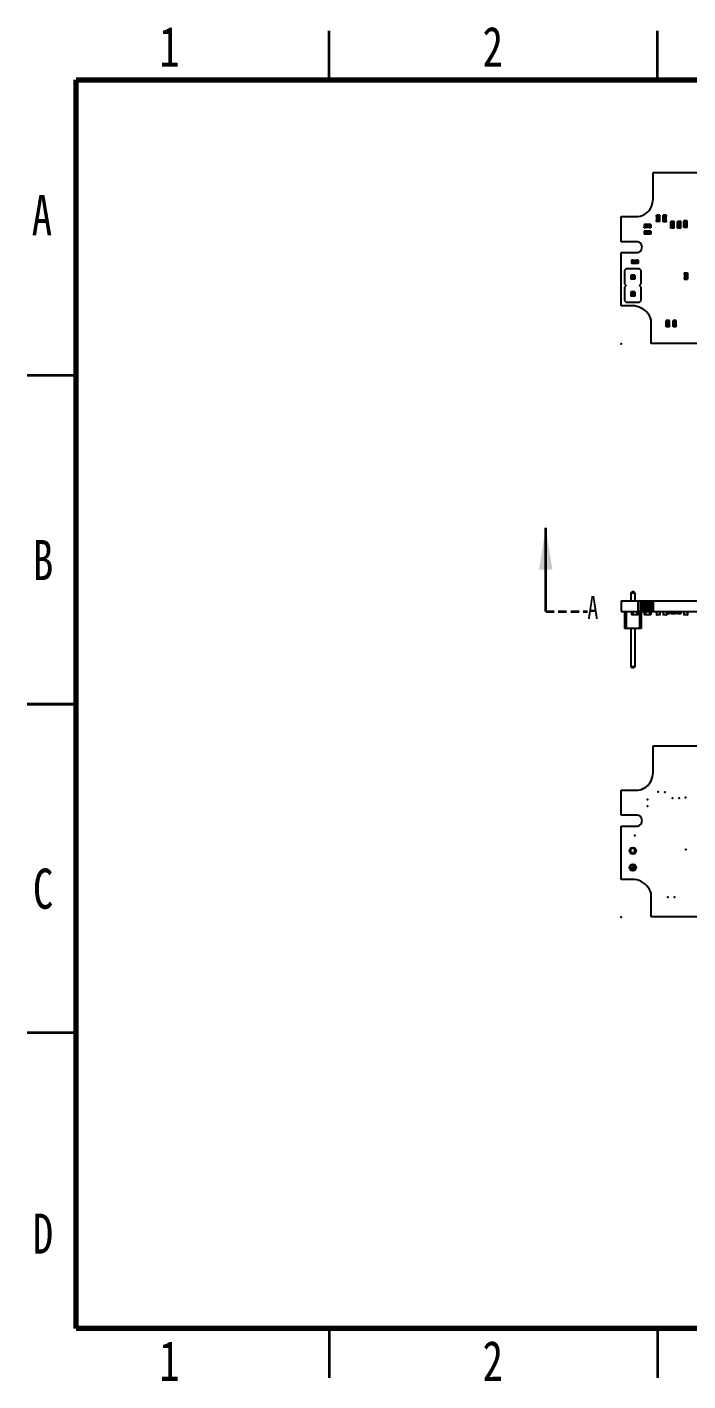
# Model space of a CAD drawing. Header units: millimetres. Extents: x 2 to 294, y 2 to 208.
# Drawn here: x 2.5 to 103.2, y 2 to 208 of the extents above; entities that cross this region are included whole.
import ezdxf

# ---------------------------------------------------------------- set-up
doc = ezdxf.new("R2010")
doc.units = ezdxf.units.MM
doc.header["$PDSIZE"] = -1
doc.linetypes.add('HIDDEN', pattern=[1.905, 1.27, -0.635])
doc.layers.add('10', color=7, linetype='Continuous')
doc.styles.add('SLDTEXTSTYLE0', font='TXT', dxfattribs={"width": 0.75})
doc.styles.add('SLDTEXTSTYLE4', font='TXT', dxfattribs={"width": 0.7})

msp = doc.modelspace()

# ---------------------------------------------------------------- hatches: boundary and pattern name
at = {"layer": '10', "linetype": 'Continuous', "lineweight": 18}
h = msp.add_hatch(dxfattribs=at)
h.set_pattern_fill('ANSI31', color=256, style=0)
h.paths.add_polyline_path([(94.44, 82.38), (95.08, 82.38), (95.08, 83.02), (94.44, 83.02)], flags=0)
h = msp.add_hatch(dxfattribs=at)
h.set_pattern_fill('ANSI31', color=256, style=0)
h.paths.add_polyline_path([(94.44, 79.84), (95.08, 79.84), (95.08, 80.48), (94.44, 80.48)], flags=0)

# ---------------------------------------------------------------- linework, layer by layer
at = {"color": 7, "linetype": 'Continuous', "lineweight": 35}
for p, q in [((48.5, 200), (48.5, 207.5)), ((98.5, 200), (98.5, 207.5)), ((10, 155), (2.5, 155)), ((81.5, 119.13), (81.5, 131.83)), ((2.5, 105), (10, 105)), ((10, 105), (2.5, 105)), ((10, 55), (2.5, 55)), ((48.5, 10), (48.5, 2.5)), ((98.5, 10), (98.5, 2.5))]:
    msp.add_line(p, q, dxfattribs=at)
at = {"color": 7, "linetype": 'Continuous', "lineweight": 70}
for p, q in [((10, 10), (10, 200)), ((10, 200), (287, 200)), ((287, 10), (10, 10))]:
    msp.add_line(p, q, dxfattribs=at)
at = {"color": 7, "linetype": 'Continuous', "lineweight": 25}
for p, q in [((97.84, 185.93), (118.03, 185.93)), ((97.84, 181.86), (97.84, 185.93)), ((97.77, 181.23), (97.82, 181.54)), ((97.82, 181.54), (97.84, 181.86)), ((95.55, 179.2), (95.86, 179.26)), ((95.86, 179.26), (96.17, 179.36)), ((96.17, 179.36), (96.46, 179.49)), ((96.46, 179.49), (96.73, 179.66)), ((96.73, 179.66), (96.98, 179.86)), ((96.98, 179.86), (97.2, 180.09)), ((97.2, 180.09), (97.4, 180.35)), ((97.4, 180.35), (97.56, 180.62)), ((97.56, 180.62), (97.68, 180.92)), ((97.68, 180.92), (97.77, 181.23)), ((98.39, 179.24), (98.39, 179.44)), ((98.39, 179.44), (98.41, 179.44)), ((98.41, 179.24), (98.41, 179.44)), ((98.87, 179.44), (98.41, 179.44)), ((98.87, 179.24), (98.87, 179.44)), ((98.89, 179.44), (98.87, 179.44)), ((98.89, 179.24), (98.89, 179.44)), ((99.39, 179.21), (99.39, 179.41)), ((99.39, 179.41), (99.41, 179.41)), ((99.41, 179.21), (99.41, 179.41)), ((99.87, 179.41), (99.41, 179.41)), ((99.87, 179.21), (99.87, 179.41)), ((99.89, 179.41), (99.87, 179.41)), ((99.89, 179.21), (99.89, 179.41)), ((93.01, 175.39), (93.01, 179.2)), ((93.01, 179.2), (95.55, 179.2)), ((96.71, 178.01), (96.51, 178.01)), ((96.51, 178.01), (96.51, 177.99)), ((96.71, 177.99), (96.51, 177.99)), ((96.51, 177.99), (96.51, 177.53)), ((96.71, 177.53), (96.51, 177.53)), ((96.51, 177.51), (96.51, 177.53)), ((96.71, 177.51), (96.51, 177.51)), ((96.71, 178.01), (96.71, 177.99)), ((96.71, 177.99), (96.71, 177.53)), ((97.31, 177.99), (96.71, 177.99)), ((97.31, 177.97), (96.71, 177.97)), ((97.31, 177.55), (96.71, 177.55)), ((96.71, 177.51), (96.71, 177.53)), ((97.31, 177.53), (96.71, 177.53)), ((97.31, 178.01), (97.31, 177.99)), ((97.51, 178.01), (97.31, 178.01)), ((97.51, 177.99), (97.31, 177.99)), ((97.31, 177.99), (97.31, 177.53)), ((97.51, 177.53), (97.31, 177.53)), ((97.31, 177.51), (97.31, 177.53)), ((97.51, 177.51), (97.31, 177.51)), ((97.51, 178.01), (97.51, 177.99)), ((97.51, 177.99), (97.51, 177.53)), ((97.51, 177.51), (97.51, 177.53)), ((98.39, 179.24), (98.41, 179.24)), ((98.39, 178.44), (98.39, 178.64)), ((98.39, 178.64), (98.41, 178.64)), ((98.39, 178.44), (98.41, 178.44)), ((98.87, 179.24), (98.41, 179.24)), ((98.41, 178.64), (98.41, 179.24)), ((98.41, 178.44), (98.41, 178.64)), ((98.87, 178.64), (98.41, 178.64)), ((98.87, 178.44), (98.41, 178.44)), ((98.43, 178.64), (98.43, 179.24)), ((98.85, 178.64), (98.85, 179.24)), ((98.89, 179.24), (98.87, 179.24)), ((98.87, 178.64), (98.87, 179.24)), ((98.87, 178.44), (98.87, 178.64)), ((98.89, 178.64), (98.87, 178.64)), ((98.89, 178.44), (98.87, 178.44)), ((98.89, 178.44), (98.89, 178.64)), ((99.39, 179.21), (99.41, 179.21)), ((99.39, 178.41), (99.39, 178.61)), ((99.39, 178.61), (99.41, 178.61)), ((99.39, 178.41), (99.41, 178.41)), ((99.87, 179.21), (99.41, 179.21)), ((99.41, 178.61), (99.41, 179.21)), ((99.41, 178.41), (99.41, 178.61)), ((99.87, 178.61), (99.41, 178.61)), ((99.87, 178.41), (99.41, 178.41)), ((99.43, 178.61), (99.43, 179.21)), ((99.85, 178.61), (99.85, 179.21)), ((99.89, 179.21), (99.87, 179.21)), ((99.87, 178.61), (99.87, 179.21)), ((99.87, 178.41), (99.87, 178.61)), ((99.89, 178.61), (99.87, 178.61)), ((99.89, 178.41), (99.87, 178.41)), ((99.89, 178.41), (99.89, 178.61)), ((101.05, 178.46), (100.55, 178.46)), ((100.55, 178.46), (100.55, 178.43)), ((101.05, 178.43), (100.55, 178.43)), ((100.55, 178.3), (100.55, 178.43)), ((101.05, 178.3), (100.55, 178.3)), ((100.55, 178.26), (100.55, 178.3)), ((100.55, 177.66), (100.55, 178.26)), ((101.05, 178.26), (100.55, 178.26)), ((101.05, 177.66), (100.55, 177.66)), ((100.55, 177.66), (100.55, 177.63)), ((101.05, 177.63), (100.55, 177.63)), ((100.55, 177.5), (100.55, 177.63)), ((101.05, 177.5), (100.55, 177.5)), ((100.55, 177.46), (100.55, 177.5)), ((101.05, 177.46), (100.55, 177.46)), ((101.05, 178.46), (101.05, 178.43)), ((101.05, 178.3), (101.05, 178.43)), ((101.05, 178.26), (101.05, 178.3)), ((101.05, 177.66), (101.05, 178.26)), ((101.05, 177.66), (101.05, 177.63)), ((101.05, 177.5), (101.05, 177.63)), ((101.05, 177.46), (101.05, 177.5)), ((101.56, 178.46), (101.56, 178.43)), ((102.06, 178.46), (101.56, 178.46)), ((102.06, 178.43), (101.56, 178.43)), ((101.56, 178.3), (101.56, 178.43)), ((102.06, 178.3), (101.56, 178.3)), ((101.56, 178.26), (101.56, 178.3)), ((101.56, 177.66), (101.56, 178.26)), ((102.06, 178.26), (101.56, 178.26)), ((101.56, 177.66), (101.56, 177.63)), ((102.06, 177.66), (101.56, 177.66)), ((102.06, 177.63), (101.56, 177.63)), ((101.56, 177.5), (101.56, 177.63)), ((102.06, 177.5), (101.56, 177.5)), ((101.56, 177.46), (101.56, 177.5)), ((102.06, 177.46), (101.56, 177.46)), ((102.06, 178.46), (102.06, 178.43)), ((102.06, 178.3), (102.06, 178.43)), ((102.06, 178.26), (102.06, 178.3)), ((102.06, 177.66), (102.06, 178.26)), ((102.06, 177.66), (102.06, 177.63)), ((102.06, 177.5), (102.06, 177.63)), ((102.06, 177.46), (102.06, 177.5)), ((102.54, 178.36), (102.54, 178.56)), ((102.54, 178.56), (102.56, 178.56)), ((102.54, 178.36), (102.56, 178.36)), ((102.54, 177.56), (102.54, 177.76)), ((102.54, 177.76), (102.56, 177.76)), ((102.54, 177.56), (102.56, 177.56)), ((102.56, 178.36), (102.56, 178.56)), ((103.02, 178.56), (102.56, 178.56)), ((103.02, 178.36), (102.56, 178.36)), ((102.56, 177.76), (102.56, 178.36)), ((102.56, 177.56), (102.56, 177.76)), ((103.02, 177.76), (102.56, 177.76)), ((103.02, 177.56), (102.56, 177.56)), ((102.58, 177.76), (102.58, 178.36)), ((103, 177.76), (103, 178.36)), ((103.02, 178.36), (103.02, 178.56)), ((103.04, 178.56), (103.02, 178.56)), ((103.04, 178.36), (103.02, 178.36)), ((103.02, 177.76), (103.02, 178.36)), ((103.02, 177.56), (103.02, 177.76)), ((103.04, 177.76), (103.02, 177.76)), ((103.04, 177.56), (103.02, 177.56)), ((103.04, 178.36), (103.04, 178.56)), ((103.04, 177.56), (103.04, 177.76)), ((95.55, 175.39), (93.01, 175.39)), ((95.72, 175.32), (95.55, 175.39)), ((95.88, 175.22), (95.72, 175.32)), ((96.01, 175.08), (95.88, 175.22)), ((96.51, 177.01), (96.51, 176.99)), ((96.71, 177.01), (96.51, 177.01)), ((96.71, 176.99), (96.51, 176.99)), ((96.51, 176.99), (96.51, 176.53)), ((96.51, 176.51), (96.51, 176.53)), ((96.71, 176.53), (96.51, 176.53)), ((96.71, 176.51), (96.51, 176.51)), ((96.71, 177.01), (96.71, 176.99)), ((96.71, 176.99), (96.71, 176.53)), ((97.31, 176.99), (96.71, 176.99)), ((97.31, 176.97), (96.71, 176.97)), ((97.31, 176.55), (96.71, 176.55)), ((96.71, 176.51), (96.71, 176.53)), ((97.31, 176.53), (96.71, 176.53)), ((97.51, 177.01), (97.31, 177.01)), ((97.31, 177.01), (97.31, 176.99)), ((97.51, 176.99), (97.31, 176.99)), ((97.31, 176.99), (97.31, 176.53)), ((97.51, 176.53), (97.31, 176.53)), ((97.31, 176.51), (97.31, 176.53)), ((97.51, 176.51), (97.31, 176.51)), ((97.51, 177.01), (97.51, 176.99)), ((97.51, 176.99), (97.51, 176.53)), ((97.51, 176.51), (97.51, 176.53)), ((93.01, 165.61), (93.01, 173.74)), ((93.01, 173.74), (95.55, 173.74)), ((95.55, 173.74), (95.72, 173.8)), ((95.72, 173.8), (95.88, 173.91)), ((95.88, 173.91), (96.01, 174.04)), ((96.1, 174.92), (96.01, 175.08)), ((96.01, 174.04), (96.1, 174.2)), ((96.16, 174.75), (96.1, 174.92)), ((96.1, 174.2), (96.16, 174.38)), ((96.18, 174.56), (96.16, 174.75)), ((96.16, 174.38), (96.18, 174.56)), ((93.75, 171.25), (93.49, 170.99)), ((95.78, 171.25), (93.75, 171.25)), ((94.56, 172.56), (94.56, 172.54)), ((94.76, 172.56), (94.56, 172.56)), ((94.76, 172.54), (94.56, 172.54)), ((94.56, 172.54), (94.56, 172.08)), ((94.76, 172.08), (94.56, 172.08)), ((94.56, 172.06), (94.56, 172.08)), ((94.76, 172.06), (94.56, 172.06)), ((94.76, 172.56), (94.76, 172.54)), ((94.76, 172.54), (94.76, 172.08)), ((95.36, 172.54), (94.76, 172.54)), ((95.36, 172.52), (94.76, 172.52)), ((95.36, 172.1), (94.76, 172.1)), ((94.76, 172.06), (94.76, 172.08)), ((95.36, 172.08), (94.76, 172.08)), ((95.36, 172.56), (95.36, 172.54)), ((95.56, 172.56), (95.36, 172.56)), ((95.56, 172.54), (95.36, 172.54)), ((95.36, 172.54), (95.36, 172.08)), ((95.56, 172.08), (95.36, 172.08)), ((95.36, 172.06), (95.36, 172.08)), ((95.56, 172.06), (95.36, 172.06)), ((95.56, 172.56), (95.56, 172.54)), ((95.56, 172.54), (95.56, 172.08)), ((95.56, 172.06), (95.56, 172.08)), ((96.03, 170.99), (95.78, 171.25)), ((93.49, 170.99), (93.49, 168.96)), ((93.49, 168.96), (93.75, 168.71)), ((94.44, 170.3), (94.44, 169.66)), ((94.44, 170.3), (94.6, 170.14)), ((95.08, 170.3), (94.44, 170.3)), ((94.44, 169.66), (94.6, 169.82)), ((95.08, 169.66), (94.44, 169.66)), ((94.6, 170.14), (94.6, 169.82)), ((94.92, 170.14), (94.6, 170.14)), ((94.92, 169.82), (94.6, 169.82)), ((95.08, 170.3), (94.92, 170.14)), ((94.92, 170.14), (94.92, 169.82)), ((95.08, 169.66), (94.92, 169.82)), ((95.08, 170.3), (95.08, 169.66)), ((95.78, 168.71), (96.03, 168.96)), ((96.03, 168.96), (96.03, 170.99)), ((102.61, 170.66), (102.63, 170.66)), ((102.61, 170.66), (102.61, 170.46)), ((102.61, 170.46), (102.63, 170.46)), ((102.61, 169.86), (102.63, 169.86)), ((102.61, 169.86), (102.61, 169.66)), ((102.61, 169.66), (102.63, 169.66)), ((102.63, 170.66), (102.63, 170.46)), ((102.63, 170.66), (103.09, 170.66)), ((102.63, 170.46), (103.09, 170.46)), ((102.63, 170.46), (102.63, 169.86)), ((102.63, 169.86), (102.63, 169.66)), ((102.63, 169.86), (103.09, 169.86)), ((102.63, 169.66), (103.09, 169.66)), ((102.65, 170.46), (102.65, 169.86)), ((103.07, 170.46), (103.07, 169.86)), ((103.09, 170.66), (103.09, 170.46)), ((103.11, 170.66), (103.09, 170.66)), ((103.11, 170.46), (103.09, 170.46)), ((103.09, 170.46), (103.09, 169.86)), ((103.09, 169.86), (103.09, 169.66)), ((103.11, 169.86), (103.09, 169.86)), ((103.11, 169.66), (103.09, 169.66)), ((103.11, 170.66), (103.11, 170.46)), ((103.11, 169.86), (103.11, 169.66)), ((93.75, 168.71), (93.49, 168.45)), ((93.49, 168.45), (93.49, 166.42)), ((94.44, 167.76), (94.44, 167.12)), ((94.44, 167.76), (94.6, 167.6)), ((95.08, 167.76), (94.44, 167.76)), ((94.44, 167.12), (94.6, 167.28)), ((95.08, 167.12), (94.44, 167.12)), ((94.6, 167.6), (94.6, 167.28)), ((94.92, 167.6), (94.6, 167.6)), ((94.92, 167.28), (94.6, 167.28)), ((95.08, 167.76), (94.92, 167.6)), ((94.92, 167.6), (94.92, 167.28)), ((95.08, 167.12), (94.92, 167.28)), ((95.08, 167.76), (95.08, 167.12)), ((96.03, 168.45), (95.78, 168.71)), ((96.03, 166.42), (96.03, 168.45)), ((95.04, 165.61), (93.01, 165.61)), ((93.49, 166.42), (93.75, 166.17)), ((93.75, 166.17), (95.78, 166.17)), ((95.39, 165.54), (95.04, 165.61)), ((95.72, 165.44), (95.39, 165.54)), ((96.04, 165.29), (95.72, 165.44)), ((95.78, 166.17), (96.03, 166.42)), ((96.35, 165.11), (96.04, 165.29)), ((96.63, 164.9), (96.35, 165.11)), ((96.88, 164.66), (96.63, 164.9)), ((97.11, 164.39), (96.88, 164.66)), ((97.3, 164.09), (97.11, 164.39)), ((97.46, 163.78), (97.3, 164.09)), ((97.58, 163.45), (97.46, 163.78)), ((97.58, 159.89), (97.58, 163.45)), ((100.37, 163.41), (99.87, 163.41)), ((99.87, 163.41), (99.87, 163.38)), ((100.37, 163.38), (99.87, 163.38)), ((99.87, 163.25), (99.87, 163.38)), ((100.37, 163.25), (99.87, 163.25)), ((99.87, 163.21), (99.87, 163.25)), ((99.87, 162.61), (99.87, 163.21)), ((100.37, 163.21), (99.87, 163.21)), ((100.37, 163.41), (100.37, 163.38)), ((100.37, 163.25), (100.37, 163.38)), ((100.37, 163.21), (100.37, 163.25)), ((100.37, 162.61), (100.37, 163.21)), ((101.39, 163.41), (100.89, 163.41)), ((100.89, 163.41), (100.89, 163.38)), ((101.39, 163.38), (100.89, 163.38)), ((100.89, 163.25), (100.89, 163.38)), ((101.39, 163.25), (100.89, 163.25)), ((100.89, 163.21), (100.89, 163.25)), ((101.39, 163.21), (100.89, 163.21)), ((100.89, 162.61), (100.89, 163.21)), ((101.39, 163.41), (101.39, 163.38)), ((101.39, 163.25), (101.39, 163.38)), ((101.39, 163.21), (101.39, 163.25)), ((101.39, 162.61), (101.39, 163.21)), ((99.87, 162.61), (99.87, 162.58)), ((100.37, 162.61), (99.87, 162.61)), ((100.37, 162.58), (99.87, 162.58)), ((99.87, 162.45), (99.87, 162.58)), ((100.37, 162.45), (99.87, 162.45)), ((99.87, 162.41), (99.87, 162.45)), ((100.37, 162.41), (99.87, 162.41)), ((100.37, 162.61), (100.37, 162.58)), ((100.37, 162.45), (100.37, 162.58)), ((100.37, 162.41), (100.37, 162.45)), ((101.39, 162.61), (100.89, 162.61)), ((100.89, 162.61), (100.89, 162.58)), ((101.39, 162.58), (100.89, 162.58)), ((100.89, 162.45), (100.89, 162.58)), ((100.89, 162.41), (100.89, 162.45)), ((101.39, 162.45), (100.89, 162.45)), ((101.39, 162.41), (100.89, 162.41)), ((101.39, 162.61), (101.39, 162.58)), ((101.39, 162.45), (101.39, 162.58)), ((101.39, 162.41), (101.39, 162.45)), ((161.46, 159.89), (97.58, 159.89)), ((94.44, 121.92), (94.6, 122.08)), ((95.08, 121.92), (94.44, 121.92)), ((94.44, 121.92), (94.44, 120.71)), ((94.92, 122.08), (94.6, 122.08)), ((95.08, 121.92), (94.92, 122.08)), ((95.08, 121.92), (95.08, 120.71)), ((93.01, 120.71), (93.01, 119.13)), ((93.01, 120.71), (95.55, 120.71)), ((95.55, 120.71), (95.55, 119.13)), ((95.55, 120.71), (95.86, 120.71)), ((95.86, 120.71), (95.86, 119.13)), ((95.86, 120.71), (96.17, 120.71)), ((96.17, 120.71), (96.17, 119.13)), ((96.17, 120.71), (96.46, 120.71)), ((96.46, 120.71), (96.46, 119.13)), ((96.46, 120.71), (96.73, 120.71)), ((96.73, 120.71), (96.73, 119.13)), ((96.73, 120.71), (96.98, 120.71)), ((96.98, 120.71), (96.98, 119.13)), ((96.98, 120.71), (97.2, 120.71)), ((97.2, 120.71), (97.2, 119.13)), ((97.2, 120.71), (97.4, 120.71)), ((97.4, 120.71), (97.4, 119.13)), ((97.4, 120.71), (97.56, 120.71)), ((97.56, 120.71), (97.56, 119.13)), ((97.56, 120.71), (97.68, 120.71)), ((97.68, 120.71), (97.68, 119.13)), ((97.68, 120.71), (97.77, 120.71)), ((97.77, 120.71), (97.77, 119.13)), ((97.77, 120.71), (97.82, 120.71)), ((97.82, 120.71), (97.82, 119.13)), ((97.82, 120.71), (97.84, 120.71)), ((97.84, 120.71), (97.84, 119.13)), ((97.84, 120.71), (118.03, 120.71)), ((93.01, 119.13), (95.55, 119.13)), ((93.49, 119.08), (93.49, 116.54)), ((93.75, 119.08), (93.49, 119.08)), ((93.75, 119.08), (93.75, 116.54)), ((94.56, 119.08), (93.75, 119.08)), ((94.44, 119.13), (94.44, 119.08)), ((94.56, 119.06), (94.56, 119.08)), ((94.76, 119.08), (94.56, 119.08)), ((94.56, 119.06), (94.56, 118.6)), ((94.76, 119.06), (94.56, 119.06)), ((94.76, 118.6), (94.56, 118.6)), ((94.56, 118.6), (94.56, 118.58)), ((94.76, 118.58), (94.56, 118.58)), ((95.36, 119.08), (94.76, 119.08)), ((94.76, 119.06), (94.76, 119.08)), ((94.76, 119.06), (94.76, 118.6)), ((95.36, 119.06), (94.76, 119.06)), ((95.36, 119.04), (94.76, 119.04)), ((95.36, 118.62), (94.76, 118.62)), ((94.76, 118.6), (94.76, 118.58)), ((95.36, 118.6), (94.76, 118.6)), ((95.08, 119.13), (95.08, 119.08)), ((95.36, 119.06), (95.36, 119.08)), ((95.56, 119.08), (95.36, 119.08)), ((95.56, 119.06), (95.36, 119.06)), ((95.36, 119.06), (95.36, 118.6)), ((95.56, 118.6), (95.36, 118.6)), ((95.36, 118.6), (95.36, 118.58)), ((95.56, 118.58), (95.36, 118.58)), ((95.55, 119.13), (95.86, 119.13)), ((95.78, 119.08), (95.56, 119.08)), ((95.56, 119.06), (95.56, 119.08)), ((95.56, 119.06), (95.56, 118.6)), ((95.56, 118.6), (95.56, 118.58)), ((95.78, 119.08), (95.78, 116.54)), ((96.03, 119.08), (95.78, 119.08)), ((95.86, 119.13), (96.17, 119.13)), ((96.03, 119.08), (96.03, 116.54)), ((96.17, 119.13), (96.46, 119.13)), ((96.46, 119.13), (96.73, 119.13)), ((96.51, 119.06), (96.51, 119.08)), ((96.71, 119.08), (96.51, 119.08)), ((96.71, 119.06), (96.51, 119.06)), ((96.51, 119.06), (96.51, 118.6)), ((96.71, 118.6), (96.51, 118.6)), ((96.51, 118.6), (96.51, 118.58)), ((96.71, 118.58), (96.51, 118.58)), ((96.71, 119.06), (96.71, 119.08)), ((96.71, 119.06), (96.71, 118.6)), ((97.31, 119.06), (96.71, 119.06)), ((97.31, 119.04), (96.71, 119.04)), ((97.31, 118.62), (96.71, 118.62)), ((96.71, 118.6), (96.71, 118.58)), ((97.31, 118.6), (96.71, 118.6)), ((96.73, 119.13), (96.98, 119.13)), ((96.98, 119.13), (97.2, 119.13)), ((97.2, 119.13), (97.4, 119.13)), ((97.51, 119.08), (97.31, 119.08)), ((97.31, 119.06), (97.31, 119.08)), ((97.51, 119.06), (97.31, 119.06)), ((97.31, 119.06), (97.31, 118.6)), ((97.31, 118.6), (97.31, 118.58)), ((97.51, 118.6), (97.31, 118.6)), ((97.51, 118.58), (97.31, 118.58)), ((97.4, 119.13), (97.56, 119.13)), ((97.51, 119.06), (97.51, 119.08)), ((97.51, 119.06), (97.51, 118.6)), ((97.51, 118.6), (97.51, 118.58)), ((97.56, 119.13), (97.68, 119.13)), ((97.68, 119.13), (97.77, 119.13)), ((97.77, 119.13), (97.82, 119.13)), ((97.82, 119.13), (97.84, 119.13)), ((97.84, 119.13), (118.03, 119.13)), ((98.39, 119.06), (98.39, 118.6)), ((98.87, 119.08), (98.41, 119.08)), ((98.87, 118.58), (98.41, 118.58)), ((98.89, 119.06), (98.89, 118.6)), ((99.39, 119.06), (99.39, 118.6)), ((99.87, 119.08), (99.41, 119.08)), ((99.87, 118.58), (99.41, 118.58)), ((100.37, 119.08), (99.87, 119.08)), ((99.87, 119.07), (99.87, 119.08)), ((99.89, 119.06), (99.89, 118.6)), ((100.37, 119.04), (99.89, 119.04)), ((100.37, 118.76), (99.89, 118.76)), ((100.37, 118.73), (99.89, 118.73)), ((100.37, 119.04), (100.37, 119.08)), ((100.37, 119.04), (100.37, 118.76)), ((100.37, 118.76), (100.37, 118.73)), ((100.55, 119.04), (100.55, 119.08)), ((101.05, 119.08), (100.55, 119.08)), ((101.05, 119.04), (100.55, 119.04)), ((100.55, 119.04), (100.55, 118.76)), ((101.05, 118.76), (100.55, 118.76)), ((100.55, 118.76), (100.55, 118.73)), ((101.05, 118.73), (100.55, 118.73)), ((101.39, 119.08), (101.05, 119.08)), ((101.05, 119.04), (101.05, 119.08)), ((101.05, 119.04), (101.05, 118.76)), ((101.39, 119.04), (101.05, 119.04)), ((101.05, 118.76), (101.05, 118.73)), ((101.39, 118.76), (101.05, 118.76)), ((101.39, 118.73), (101.05, 118.73)), ((101.39, 119.04), (101.39, 119.08)), ((101.39, 119.04), (101.39, 118.76)), ((101.39, 118.76), (101.39, 118.73)), ((102.06, 119.08), (101.56, 119.08)), ((101.56, 119.04), (101.56, 119.08)), ((101.56, 119.04), (101.56, 118.76)), ((102.06, 119.04), (101.56, 119.04)), ((102.06, 118.76), (101.56, 118.76)), ((101.56, 118.76), (101.56, 118.73)), ((102.06, 118.73), (101.56, 118.73)), ((102.06, 119.04), (102.06, 119.08)), ((102.06, 119.04), (102.06, 118.76)), ((102.06, 118.76), (102.06, 118.73)), ((102.54, 119.06), (102.54, 118.6)), ((103.02, 119.08), (102.56, 119.08)), ((103.02, 118.58), (102.56, 118.58)), ((103.02, 119.08), (103.09, 119.08)), ((103.02, 118.58), (103.09, 118.58)), ((103.04, 119.06), (103.04, 118.6)), ((103.11, 119.06), (103.11, 118.6)), ((93.75, 116.54), (93.49, 116.54)), ((95.78, 116.54), (93.75, 116.54)), ((94.44, 116.54), (94.44, 110.7)), ((95.08, 116.54), (95.08, 110.7)), ((96.03, 116.54), (95.78, 116.54)), ((95.08, 110.7), (94.44, 110.7)), ((94.44, 110.7), (94.6, 110.54)), ((94.92, 110.54), (94.6, 110.54)), ((95.08, 110.7), (94.92, 110.54)), ((97.84, 98.65), (118.03, 98.65)), ((97.84, 94.59), (97.84, 98.65)), ((96.98, 92.58), (97.2, 92.81)), ((97.2, 92.81), (97.4, 93.07)), ((97.4, 93.07), (97.56, 93.35)), ((97.56, 93.35), (97.68, 93.64)), ((97.68, 93.64), (97.77, 93.95)), ((97.77, 93.95), (97.82, 94.27)), ((97.82, 94.27), (97.84, 94.59)), ((93.01, 91.92), (95.55, 91.92)), ((93.01, 88.11), (93.01, 91.92)), ((95.55, 91.92), (95.86, 91.98)), ((95.86, 91.98), (96.17, 92.08)), ((96.17, 92.08), (96.46, 92.21)), ((96.46, 92.21), (96.73, 92.38)), ((96.73, 92.38), (96.98, 92.58)), ((95.55, 88.11), (93.01, 88.11)), ((95.72, 88.04), (95.55, 88.11)), ((95.88, 87.94), (95.72, 88.04)), ((95.72, 86.53), (95.88, 86.63)), ((96.01, 87.81), (95.88, 87.94)), ((95.88, 86.63), (96.01, 86.76)), ((96.1, 87.65), (96.01, 87.81)), ((96.01, 86.76), (96.1, 86.92)), ((96.16, 87.47), (96.1, 87.65)), ((96.1, 86.92), (96.16, 87.1)), ((96.18, 87.28), (96.16, 87.47)), ((96.16, 87.1), (96.18, 87.28)), ((93.01, 86.46), (95.55, 86.46)), ((93.01, 78.33), (93.01, 86.46)), ((95.55, 86.46), (95.72, 86.53)), ((94.44, 82.38), (94.44, 83.02)), ((95.08, 83.02), (94.44, 83.02)), ((95.08, 82.38), (95.08, 83.02)), ((95.08, 82.38), (94.44, 82.38)), ((94.44, 79.84), (94.44, 80.48)), ((95.08, 80.48), (94.44, 80.48)), ((95.08, 79.84), (95.08, 80.48)), ((95.04, 78.33), (93.01, 78.33)), ((95.08, 79.84), (94.44, 79.84)), ((95.39, 78.26), (95.04, 78.33)), ((95.72, 78.16), (95.39, 78.26)), ((96.04, 78.01), (95.72, 78.16)), ((96.35, 77.84), (96.04, 78.01)), ((96.63, 77.62), (96.35, 77.84)), ((96.88, 77.38), (96.63, 77.62)), ((97.11, 77.11), (96.88, 77.38)), ((97.3, 76.82), (97.11, 77.11)), ((97.46, 76.5), (97.3, 76.82)), ((97.58, 76.17), (97.46, 76.5)), ((97.58, 72.62), (97.58, 76.17)), ((161.46, 72.62), (97.58, 72.62))]:
    msp.add_line(p, q, dxfattribs=at)
at = {"color": 7, "linetype": 'Continuous'}
for p, q in [((97.01, 177.76), (97, 177.76)), ((97.01, 177.76), (97, 177.76)), ((97.01, 177.76), (97.01, 177.74)), ((97.01, 177.76), (97.01, 177.74)), ((98.64, 178.94), (98.62, 178.94)), ((98.64, 178.94), (98.62, 178.94)), ((98.64, 178.94), (98.64, 178.95)), ((98.64, 178.94), (98.64, 178.95)), ((99.64, 178.91), (99.62, 178.91)), ((99.64, 178.91), (99.62, 178.91)), ((99.64, 178.91), (99.64, 178.92)), ((99.64, 178.91), (99.64, 178.92)), ((100.8, 177.96), (100.78, 177.96)), ((100.8, 177.96), (100.78, 177.96)), ((100.8, 177.96), (100.8, 177.97)), ((100.8, 177.96), (100.8, 177.97)), ((101.81, 177.96), (101.79, 177.96)), ((101.81, 177.96), (101.79, 177.96)), ((101.81, 177.96), (101.81, 177.97)), ((101.81, 177.96), (101.81, 177.97)), ((102.79, 178.06), (102.77, 178.06)), ((102.79, 178.06), (102.77, 178.06)), ((102.79, 178.06), (102.79, 178.07)), ((102.79, 178.06), (102.79, 178.07)), ((97.01, 176.76), (97, 176.76)), ((97.01, 176.76), (97, 176.76)), ((97.01, 176.76), (97.01, 176.74)), ((97.01, 176.76), (97.01, 176.74)), ((95.06, 172.31), (95.05, 172.31)), ((95.06, 172.31), (95.05, 172.31)), ((95.06, 172.31), (95.06, 172.29)), ((95.06, 172.31), (95.06, 172.29)), ((102.86, 170.16), (102.86, 170.15)), ((102.86, 170.16), (102.88, 170.16)), ((102.86, 170.16), (102.86, 170.15)), ((102.86, 170.16), (102.88, 170.16)), ((94.76, 167.44), (94.75, 167.44)), ((94.76, 167.44), (94.75, 167.44)), ((94.76, 167.44), (94.76, 167.42)), ((94.76, 167.44), (94.76, 167.42)), ((100.12, 162.91), (100.1, 162.91)), ((100.12, 162.91), (100.1, 162.91)), ((100.12, 162.91), (100.12, 162.92)), ((100.12, 162.91), (100.12, 162.92)), ((101.14, 162.91), (101.12, 162.91)), ((101.14, 162.91), (101.12, 162.91)), ((101.14, 162.91), (101.14, 162.92)), ((101.14, 162.91), (101.14, 162.92)), ((93.01, 159.86), (93.01, 159.88)), ((93.01, 159.86), (93.01, 159.88)), ((93.01, 159.86), (93.01, 159.88)), ((93.01, 159.86), (93.02, 159.86)), ((93.01, 159.86), (93.02, 159.86)), ((93.01, 159.86), (93.02, 159.86)), ((98.64, 91.66), (98.62, 91.66)), ((98.64, 91.66), (98.64, 91.67)), ((99.64, 91.64), (99.62, 91.64)), ((99.64, 91.64), (99.64, 91.65)), ((100.8, 90.69), (100.78, 90.69)), ((100.8, 90.69), (100.8, 90.7)), ((101.81, 90.69), (101.79, 90.69)), ((101.81, 90.69), (101.81, 90.7)), ((102.79, 90.79), (102.77, 90.79)), ((102.79, 90.79), (102.79, 90.8)), ((97.01, 90.49), (97, 90.49)), ((97.01, 89.49), (97, 89.49)), ((97.01, 90.49), (97.01, 90.47)), ((97.01, 89.49), (97.01, 89.47)), ((95.06, 85.04), (95.05, 85.04)), ((95.06, 85.04), (95.06, 85.02)), ((102.86, 82.89), (102.86, 82.88)), ((102.86, 82.89), (102.88, 82.89)), ((94.76, 80.16), (94.75, 80.16)), ((94.76, 80.16), (94.76, 80.14)), ((100.12, 75.64), (100.1, 75.64)), ((100.12, 75.64), (100.12, 75.65)), ((101.14, 75.64), (101.12, 75.64)), ((101.14, 75.64), (101.14, 75.65)), ((93.01, 72.59), (93.01, 72.61)), ((93.01, 72.59), (93.01, 72.61)), ((93.01, 72.59), (93.01, 72.61)), ((93.01, 72.59), (93.02, 72.59)), ((93.01, 72.59), (93.02, 72.59)), ((93.01, 72.59), (93.02, 72.59))]:
    msp.add_line(p, q, dxfattribs=at)
at = {"color": 7, "linetype": 'HIDDEN', "lineweight": 35}
msp.add_line((81.5, 119.13), (87.85, 119.13), dxfattribs=at)
at = {"color": 7, "linetype": 'Continuous', "lineweight": 25}
for centre in [(94.76, 82.7), (94.76, 80.16)]:
    msp.add_circle(centre, 0.5, dxfattribs=at)
for centre, start, end in [((98.41, 119.06), 90, 180), ((98.41, 118.6), 180, 270), ((98.87, 119.06), 0, 90), ((98.87, 118.6), 270, 0), ((99.41, 119.06), 90, 180), ((99.41, 118.6), 180, 270), ((99.87, 119.06), 0, 90), ((99.87, 118.6), 270, 0), ((102.56, 119.06), 90, 180), ((102.56, 118.6), 180, 270), ((103.02, 119.06), 0, 90), ((103.02, 118.6), 270, 0), ((103.09, 119.06), 0, 90), ((103.09, 118.6), 270, 0)]:
    msp.add_arc(centre, 0.02, start, end, dxfattribs=at)
at = {"color": 7, "linetype": 'Continuous'}
for p in [(97.01, 177.76), (97.01, 177.76), (98.64, 178.94), (98.64, 178.94), (99.64, 178.91), (99.64, 178.91), (100.8, 177.96), (100.8, 177.96), (101.81, 177.96), (101.81, 177.96), (102.79, 178.06), (102.79, 178.06), (97.01, 176.76), (97.01, 176.76), (95.06, 172.31), (95.06, 172.31), (102.86, 170.16), (102.86, 170.16), (94.76, 167.44), (94.76, 167.44), (100.12, 162.91), (100.12, 162.91), (101.14, 162.91), (101.14, 162.91), (93.01, 159.86), (93.01, 159.86), (93.01, 159.86), (98.64, 91.66), (99.64, 91.64), (100.8, 90.69), (101.81, 90.69), (102.79, 90.79), (97.01, 90.49), (97.01, 89.49), (95.06, 85.04), (102.86, 82.89), (94.76, 80.16), (100.12, 75.64), (101.14, 75.64), (93.01, 72.59), (93.01, 72.59), (93.01, 72.59)]:
    msp.add_point(p, dxfattribs=at)
at = {"color": 7, "linetype": 'Continuous', "lineweight": 35}
msp.add_solid([(81.5, 131.83), (80.49, 125.48), (82.52, 125.48)], dxfattribs=at)

# ---------------------------------------------------------------- texts
at = {"color": 7, "linetype": 'Continuous', "lineweight": 0, "char_height": 6.1, "attachment_point": 2, "style": 'SLDTEXTSTYLE0'}
for s, insert in [('1', (24.19, 208.11)), ('2', (73.44, 208.11)), ('A', (4.76, 182.48)), ('B', (4.95, 129.98)), ('C', (4.94, 79.98)), ('D', (4.93, 27.48)), ('1', (24.19, 8.11)), ('2', (73.44, 8.11))]:
    msp.add_mtext(s, dxfattribs=dict(at, insert=insert))
at = {"color": 7, "linetype": 'Continuous', "insert": (87.85, 121.47), "char_height": 3.5, "attachment_point": 1, "style": 'SLDTEXTSTYLE4'}
msp.add_mtext('A', dxfattribs=at)

doc.saveas('drawing.dxf')
